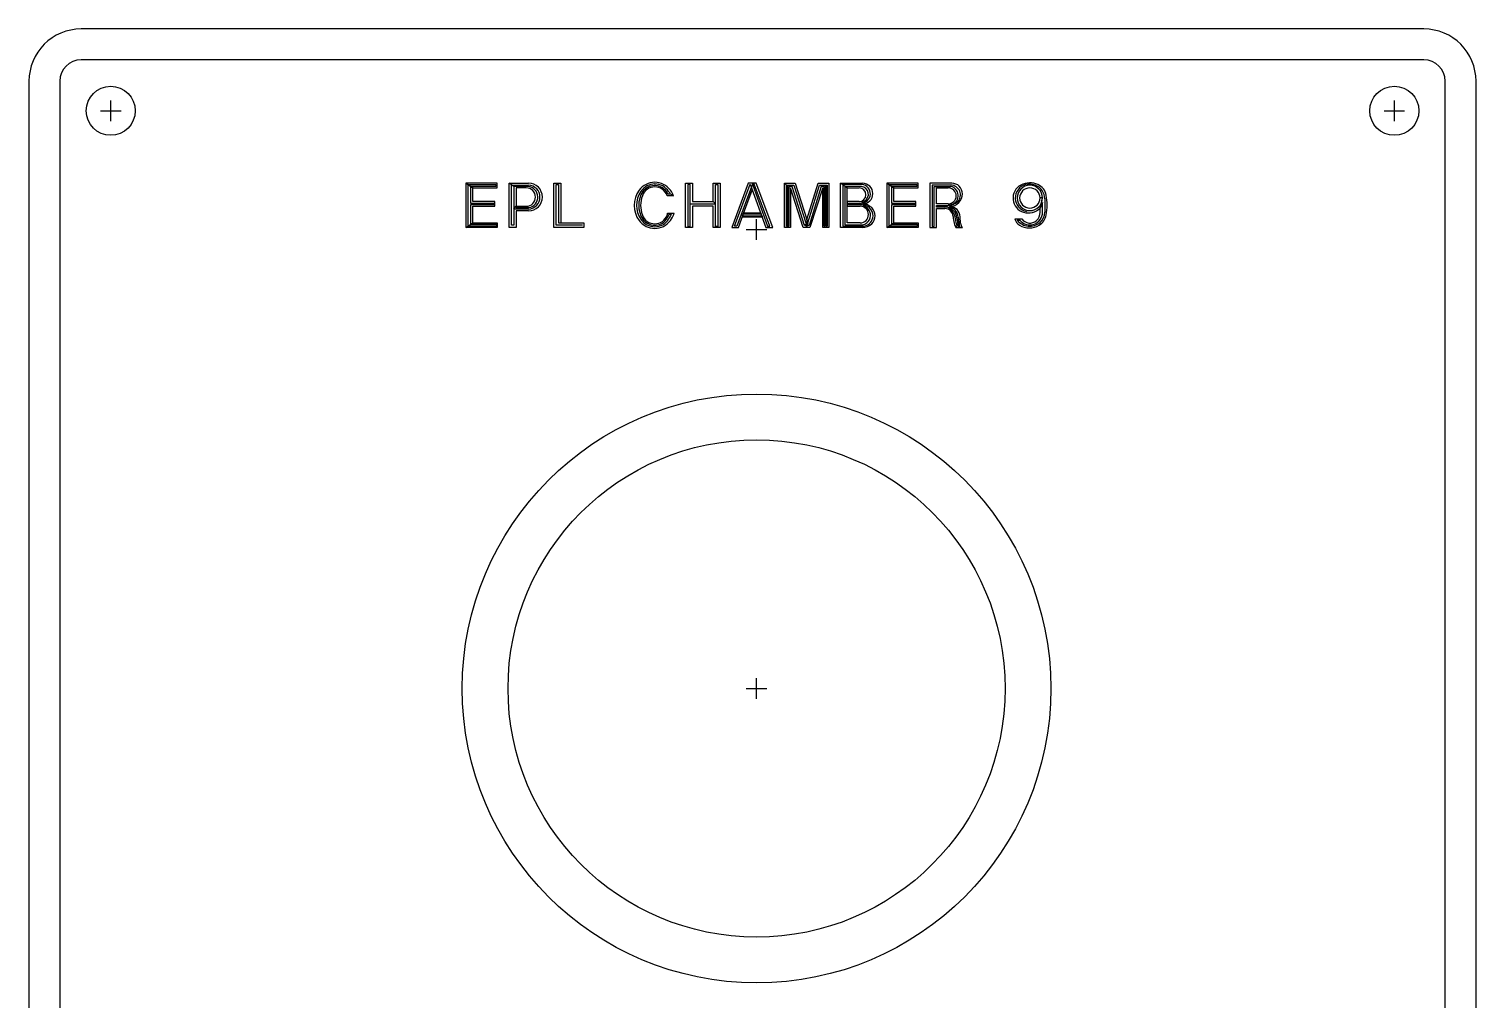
# Model space of a CAD drawing. Header units: millimetres. Extents: x -1 to 140, y -1 to 324.
# Drawn here: x 0 to 140.5, y 229.7 to 323.9 of the extents above; entities that cross this region are included whole.
import ezdxf

# ---------------------------------------------------------------- set-up
doc = ezdxf.new("R2010")
doc.units = ezdxf.units.MM
doc.layers.add('Contour', color=7, linetype='CONTINUOUS')
doc.layers.add('Engraving', color=7, linetype='CONTINUOUS')

msp = doc.modelspace()

# ---------------------------------------------------------------- linework, layer by layer
at = {"layer": 'Contour', "color": 7, "linetype": 'CONTINUOUS'}
for p, q in [((135.412, 323.85), (5.08, 323.85)), ((135.412, 323.85), (5.08, 323.85)), ((135.412, 323.85), (5.08, 323.85)), ((135.412, 320.85), (5.08, 320.85)), ((135.412, 320.85), (5.08, 320.85)), ((0, 318.77), (0, 5.08)), ((0, 318.77), (0, 5.08)), ((0, 318.77), (0, 5.08)), ((3, 318.77), (3, 5.08)), ((3, 318.77), (3, 5.08)), ((137.492, 5.08), (137.492, 318.77)), ((137.492, 318.77), (137.492, 318.77)), ((137.492, 5.08), (137.492, 318.77)), ((137.492, 318.77), (137.492, 318.77)), ((140.492, 5.08), (140.492, 318.77)), ((140.492, 5.08), (140.492, 318.77)), ((140.492, 5.08), (140.492, 318.77)), ((7.938, 314.912), (7.938, 316.912)), ((132.558, 314.912), (132.558, 316.912)), ((6.938, 315.912), (8.938, 315.912)), ((131.558, 315.912), (133.558, 315.912)), ((70.64, 303.386), (70.64, 305.386)), ((69.64, 304.386), (71.64, 304.386)), ((70.64, 258.85), (70.64, 260.85)), ((70.64, 258.85), (70.64, 260.85)), ((70.642, 258.85), (70.642, 260.85)), ((69.64, 259.85), (71.64, 259.85)), ((69.64, 259.85), (71.64, 259.85)), ((69.642, 259.85), (71.642, 259.85))]:
    msp.add_line(p, q, dxfattribs=at)
for centre, radius in [((7.938, 315.912), 2.381), ((132.558, 315.912), 2.381), ((70.64, 259.85), 28.575), ((70.64, 259.85), 28.575), ((70.642, 259.85), 24.13)]:
    msp.add_circle(centre, radius, dxfattribs=at)
for centre, radius, start, end in [((5.08, 318.77), 5.08, 90, 180), ((5.08, 318.77), 5.08, 90, 180), ((5.08, 318.77), 5.08, 90, 180), ((135.412, 318.77), 5.08, 0, 90), ((135.412, 318.77), 5.08, 0, 90), ((135.412, 318.77), 5.08, 0, 90), ((5.08, 318.77), 2.08, 90, 180), ((5.08, 318.77), 2.08, 90, 180), ((135.412, 318.77), 2.08, 0, 90), ((135.412, 318.77), 2.08, 0, 90)]:
    msp.add_arc(centre, radius, start, end, dxfattribs=at)
at = {"layer": 'Engraving', "color": 255, "linetype": 'CONTINUOUS'}
for p, q in [((42.652, 308.744), (42.428, 308.878)), ((42.428, 308.878), (42.428, 304.586)), ((45.468, 308.878), (42.428, 308.878)), ((42.428, 308.878), (43.099, 308.431)), ((43.099, 308.431), (42.428, 308.878)), ((42.652, 308.744), (45.334, 308.744)), ((42.652, 304.72), (42.652, 308.744)), ((45.334, 308.565), (42.875, 308.565)), ((42.875, 308.565), (42.875, 306.956)), ((43.099, 307.09), (43.099, 308.431)), ((43.099, 308.431), (45.468, 308.431)), ((45.334, 308.744), (45.334, 308.565)), ((45.468, 308.431), (45.468, 308.878)), ((47.078, 308.565), (46.631, 308.878)), ((46.631, 308.878), (48.509, 308.878)), ((46.631, 304.586), (46.631, 308.878)), ((46.854, 304.81), (46.854, 308.699)), ((46.854, 308.699), (48.509, 308.699)), ((47.078, 308.565), (47.078, 304.81)), ((48.464, 308.565), (47.078, 308.565)), ((48.285, 308.431), (47.301, 308.431)), ((47.301, 308.431), (47.301, 306.643)), ((50.968, 304.586), (50.968, 308.878)), ((50.968, 308.878), (51.638, 308.878)), ((51.191, 304.81), (51.191, 308.744)), ((51.191, 308.744), (51.415, 308.744)), ((51.415, 308.744), (51.415, 305.033)), ((51.638, 308.878), (51.638, 305.033)), ((62.055, 307.805), (61.832, 308.163)), ((62.234, 307.805), (62.055, 307.805)), ((62.279, 307.85), (62.592, 307.671)), ((63.754, 304.586), (63.754, 308.878)), ((63.754, 308.878), (64.425, 308.878)), ((64.201, 308.744), (63.978, 308.744)), ((63.978, 308.744), (63.978, 304.675)), ((64.201, 306.866), (64.201, 308.744)), ((64.425, 308.878), (64.425, 307.09)), ((66.437, 307.09), (66.437, 308.878)), ((66.437, 308.878), (67.107, 308.878)), ((66.66, 306.866), (66.66, 308.744)), ((66.66, 308.744), (66.884, 308.744)), ((66.884, 308.744), (66.884, 304.675)), ((67.107, 308.878), (67.107, 304.586)), ((69.834, 308.878), (68.225, 304.586)), ((68.493, 304.72), (70.013, 308.789)), ((70.237, 308.789), (68.717, 304.72)), ((68.896, 304.586), (70.192, 308.163)), ((70.192, 308.163), (69.387, 306.017)), ((70.594, 308.878), (69.834, 308.878)), ((70.013, 308.789), (71.533, 304.586)), ((70.237, 308.789), (71.712, 304.72)), ((70.416, 308.789), (70.237, 308.789)), ((71.936, 304.72), (70.416, 308.789)), ((72.204, 304.586), (70.594, 308.878)), ((73.545, 308.699), (73.366, 308.878)), ((73.366, 308.878), (74.395, 308.878)), ((73.366, 304.586), (73.366, 308.878)), ((73.679, 308.565), (73.545, 308.699)), ((73.545, 308.699), (74.261, 308.699)), ((73.545, 304.72), (73.545, 308.699)), ((73.679, 304.765), (73.679, 308.565)), ((74.082, 308.565), (73.769, 308.565)), ((73.769, 308.565), (73.769, 304.72)), ((75.155, 304.586), (73.948, 308.431)), ((73.948, 308.431), (73.948, 304.586)), ((75.289, 304.765), (74.082, 308.565)), ((74.261, 308.699), (75.423, 305.033)), ((74.395, 308.878), (75.512, 305.346)), ((75.512, 305.346), (76.63, 308.878)), ((75.602, 305.033), (76.764, 308.699)), ((76.898, 308.565), (75.736, 304.765)), ((77.077, 308.431), (75.825, 304.586)), ((76.63, 308.878), (77.658, 308.878)), ((76.764, 308.699), (77.48, 308.699)), ((77.211, 308.565), (76.898, 308.565)), ((77.077, 304.586), (77.077, 308.431)), ((77.211, 304.72), (77.211, 308.565)), ((77.39, 308.61), (77.301, 308.61)), ((77.301, 308.61), (77.301, 304.72)), ((77.39, 304.72), (77.39, 308.61)), ((77.48, 308.699), (77.48, 304.72)), ((77.658, 308.878), (77.658, 304.586)), ((79.447, 308.431), (78.776, 308.878)), ((78.776, 308.878), (80.922, 308.878)), ((78.776, 304.586), (78.776, 308.878)), ((80.877, 308.744), (79, 308.744)), ((79, 308.744), (79, 304.72)), ((79.223, 308.565), (79.223, 304.854)), ((80.833, 308.565), (79.223, 308.565)), ((79.223, 308.565), (79.447, 308.431)), ((79.447, 308.431), (80.609, 308.431)), ((79.447, 305.033), (79.447, 308.431)), ((83.515, 308.744), (83.292, 308.878)), ((83.292, 308.878), (83.292, 304.586)), ((86.332, 308.878), (83.292, 308.878)), ((83.292, 308.878), (83.962, 308.431)), ((83.962, 308.431), (83.292, 308.878)), ((83.515, 308.744), (86.198, 308.744)), ((83.515, 304.72), (83.515, 308.744)), ((86.198, 308.565), (83.739, 308.565)), ((83.739, 308.565), (83.739, 306.956)), ((83.962, 307.09), (83.962, 308.431)), ((83.962, 308.431), (86.332, 308.431)), ((86.198, 308.744), (86.198, 308.565)), ((86.332, 308.431), (86.332, 308.878)), ((89.595, 308.878), (87.449, 308.878)), ((87.449, 308.878), (87.449, 304.586)), ((89.506, 308.699), (87.673, 308.699)), ((87.673, 308.699), (87.673, 304.675)), ((87.897, 304.675), (87.897, 308.565)), ((87.897, 308.565), (89.506, 308.565)), ((88.12, 306.866), (88.12, 308.431)), ((88.12, 308.431), (89.238, 308.431)), ((42.875, 306.956), (45.155, 306.956)), ((45.155, 306.777), (42.875, 306.777)), ((42.875, 306.777), (42.875, 304.899)), ((45.245, 307.09), (43.099, 307.09)), ((43.099, 305.033), (43.099, 306.643)), ((43.099, 306.643), (45.245, 306.643)), ((45.155, 306.956), (45.155, 306.777)), ((45.245, 306.643), (45.245, 307.09)), ((47.078, 306.374), (47.301, 306.643)), ((48.509, 306.374), (47.078, 306.374)), ((47.301, 306.643), (48.285, 306.643)), ((47.301, 306.643), (47.301, 306.508)), ((47.301, 306.508), (48.553, 306.508)), ((62.592, 307.671), (61.966, 307.671)), ((64.201, 304.675), (64.201, 306.866)), ((64.201, 306.866), (66.66, 306.866)), ((64.425, 307.09), (66.437, 307.09)), ((66.437, 306.643), (64.425, 306.643)), ((64.425, 306.643), (64.425, 304.586)), ((66.66, 306.866), (66.437, 307.09)), ((66.437, 304.586), (66.437, 306.643)), ((66.66, 304.675), (66.66, 306.866)), ((80.609, 307.09), (79.447, 307.09)), ((79.447, 307.09), (79.447, 306.643)), ((79.447, 306.643), (80.699, 306.643)), ((79.581, 306.777), (79.581, 306.956)), ((79.581, 306.956), (80.788, 306.956)), ((80.833, 306.777), (79.581, 306.777)), ((80.788, 306.956), (81.101, 307.134)), ((80.833, 306.777), (80.788, 306.956)), ((83.739, 306.956), (86.019, 306.956)), ((86.019, 306.777), (83.739, 306.777)), ((83.739, 306.777), (83.739, 304.899)), ((86.108, 307.09), (83.962, 307.09)), ((83.962, 305.033), (83.962, 306.643)), ((83.962, 306.643), (86.108, 306.643)), ((86.019, 306.956), (86.019, 306.777)), ((86.108, 306.643), (86.108, 307.09)), ((89.238, 306.866), (88.12, 306.866)), ((88.12, 306.553), (88.12, 306.732)), ((88.12, 306.732), (89.193, 306.732)), ((89.193, 306.553), (88.12, 306.553)), ((88.12, 304.586), (88.12, 306.419)), ((88.12, 306.419), (88.925, 306.419)), ((89.64, 306.821), (89.238, 306.866)), ((89.238, 306.866), (89.417, 306.643)), ((98.179, 306.464), (98.403, 307.447)), ((98.403, 307.447), (98.179, 307.447)), ((98.403, 307), (98.179, 306.464)), ((98.179, 306.061), (98.179, 306.464)), ((98.403, 306.061), (98.403, 307)), ((98.627, 307.358), (98.627, 306.061)), ((42.428, 304.586), (43.099, 305.033)), ((42.428, 304.586), (43.099, 305.033)), ((42.875, 304.899), (45.379, 304.899)), ((43.099, 305.033), (45.468, 305.033)), ((45.379, 304.899), (45.379, 304.72)), ((45.468, 305.033), (45.468, 304.586)), ((48.509, 306.196), (47.301, 306.196)), ((47.301, 306.196), (47.301, 304.586)), ((51.415, 305.033), (53.874, 305.033)), ((53.874, 305.033), (53.874, 304.586)), ((61.876, 305.346), (62.189, 305.883)), ((62.01, 305.972), (62.636, 305.972)), ((62.189, 305.883), (62.368, 305.883)), ((69.298, 305.883), (69.253, 305.704)), ((69.253, 305.704), (71.176, 305.704)), ((71.176, 305.57), (69.253, 305.57)), ((71.086, 305.883), (69.298, 305.883)), ((69.387, 306.017), (71.042, 306.017)), ((71.042, 306.017), (71.086, 305.883)), ((71.176, 305.704), (71.176, 305.57)), ((75.512, 304.586), (75.378, 304.899)), ((75.378, 304.899), (75.647, 304.899)), ((75.423, 305.033), (75.602, 305.033)), ((75.512, 305.346), (75.512, 304.586)), ((75.647, 304.899), (75.512, 305.346)), ((80.699, 305.033), (79.447, 305.033)), ((83.292, 304.586), (83.962, 305.033)), ((83.292, 304.586), (83.962, 305.033)), ((83.739, 304.899), (86.242, 304.899)), ((83.962, 305.033), (86.332, 305.033)), ((86.242, 304.899), (86.242, 304.72)), ((86.332, 305.033), (86.332, 304.586)), ((90.087, 305.525), (90.221, 304.675)), ((90.445, 304.988), (90.4, 305.614)), ((95.721, 305.435), (96.391, 305.435)), ((95.944, 305.301), (96.212, 305.301)), ((45.468, 304.586), (42.428, 304.586)), ((45.379, 304.72), (42.652, 304.72)), ((47.301, 304.586), (46.631, 304.586)), ((47.078, 304.81), (46.854, 304.81)), ((53.874, 304.586), (50.968, 304.586)), ((53.739, 304.81), (51.191, 304.81)), ((64.425, 304.586), (63.754, 304.586)), ((63.978, 304.675), (64.201, 304.675)), ((67.107, 304.586), (66.437, 304.586)), ((66.884, 304.675), (66.66, 304.675)), ((68.225, 304.586), (68.896, 304.586)), ((68.717, 304.72), (68.493, 304.72)), ((71.533, 304.586), (72.204, 304.586)), ((71.712, 304.72), (71.936, 304.72)), ((73.948, 304.586), (73.366, 304.586)), ((73.769, 304.72), (73.545, 304.72)), ((75.825, 304.586), (75.155, 304.586)), ((75.736, 304.765), (75.289, 304.765)), ((77.658, 304.586), (77.077, 304.586)), ((77.301, 304.72), (77.211, 304.72)), ((77.48, 304.72), (77.39, 304.72)), ((80.922, 304.586), (78.776, 304.586)), ((79, 304.72), (81.101, 304.72)), ((79.223, 304.854), (80.967, 304.854)), ((86.332, 304.586), (83.292, 304.586)), ((86.242, 304.72), (83.515, 304.72)), ((87.449, 304.586), (88.12, 304.586)), ((87.673, 304.675), (87.897, 304.675)), ((89.998, 304.586), (90.087, 304.72)), ((89.998, 304.586), (90.624, 304.586)), ((90.221, 304.675), (90.356, 304.631))]:
    msp.add_line(p, q, dxfattribs=at)
for centre, radius, start, end in [((48.285, 307.537), 0.894, -90, 90), ((48.368, 307.53), 1.039, -79.73956, 84.70077), ((48.509, 307.537), 1.341, 270, 90), ((48.45, 307.537), 1.163, 272.90417, 87.09333), ((61.226, 306.732), 2.475, 143.41257, -143.41257), ((61.224, 306.732), 2.25, 143.42037, -143.42037), ((61.637, 306.732), 2.442, 146.69385, 213.30615), ((60.759, 307.082), 1.891, 396.50631, 143.49369), ((60.759, 307.227), 1.586, 392.2467, 147.77257), ((60.759, 307.234), 1.284, 19.90303, 160.11216), ((60.751, 307.2), 1.448, 41.69599, 142.9164), ((60.774, 306.825), 1.821, 394.25733, 43.2643), ((60.315, 306.701), 2.475, 383.07396, 37.48108), ((80.583, 307.761), 0.671, 272.21899, 87.7777), ((80.793, 307.852), 0.896, -90.31973, 84.6203), ((80.733, 307.806), 0.766, -61.29405, 82.49438), ((80.922, 307.872), 1.006, 270, 90), ((89.238, 307.649), 0.782, 270, 90), ((89.423, 307.844), 1.201, -90.28624, 0.28624), ((89.477, 307.742), 0.957, -42.96668, 88.2643), ((89.308, 307.673), 0.914, 291.28944, 77.4848), ((89.601, 307.855), 1.023, -0.28004, 90.33604), ((96.964, 307.434), 1.428, 117.62397, -106.01151), ((97.091, 307.458), 1.331, 104.89259, -100.95543), ((97.174, 307.447), 1.229, 0, 180), ((97.174, 307.415), 1.006, 1.82373, 178.17808), ((97.176, 307.005), 1.906, 425.84216, 117.29096), ((97.125, 306.762), 2.017, 433.7932, 100.74178), ((97.199, 307.357), 1.428, 360.04012, 69.97919), ((97.368, 307.455), 1.417, 370.6122, 65.47907), ((93.72, 306.754), 5.132, 349.20682, 10.80414), ((62.179, 306.732), 2.791, 160.33789, 199.66211), ((80.699, 305.838), 0.805, 270, 90), ((80.874, 305.702), 1.076, 0.1065, 92.18418), ((80.564, 305.637), 1.171, 23.60977, 76.72307), ((80.912, 305.546), 1.32, 406.78032, 89.56595), ((81.062, 305.726), 1.086, 313.95566, 46.04434), ((88.92, 305.607), 0.812, 363.67321, 89.6472), ((89.229, 308.166), 1.434, -91.43809, -48.61863), ((88.456, 305.235), 1.51, 7.60968, 60.78693), ((88.905, 305.399), 1.189, 366.08469, 75.98712), ((89.207, 305.539), 1.014, 1.7511, 90.79102), ((89.325, 305.571), 1.076, 2.29061, 85.09484), ((97.173, 307.447), 1.229, 180, 360), ((97.174, 307.479), 1.007, -178.17808, -1.82373), ((97.025, 307.657), 1.66, 254.0878, -45.95199), ((60.759, 306.382), 1.891, 216.50631, -36.50631), ((60.759, 306.237), 1.586, 212.22743, -32.2467), ((60.759, 306.23), 1.285, -160.11216, -19.90303), ((60.753, 306.213), 1.419, -144.6078, -37.66955), ((59.147, 306.581), 2.927, -15.61737, -12.00863), ((60.289, 306.696), 2.232, 324.22362, -21.35815), ((60.2, 306.742), 2.555, 324.46232, -17.54133), ((80.912, 305.906), 1.32, 270.43405, -46.78032), ((80.774, 305.763), 0.929, -78.0129, 21.67538), ((80.882, 305.767), 1.07, -78.18583, -3.3759), ((94.027, 305.888), 4.303, -176.94942, -167.92756), ((90.881, 305.22), 1.087, -167.677, -144.3214), ((92.531, 305.548), 2.58, 182.50981, -161.28419), ((95.245, 305.813), 5.03, 182.76911, -166.40856), ((91.047, 305.015), 0.602, 182.56802, -134.59652), ((96.709, 305.669), 1.015, 193.32453, -122.20281), ((97.166, 306.238), 1.54, 217.48012, -48.87007), ((97.174, 306.066), 1.229, -141.50764, -0.2331), ((97.184, 305.966), 0.954, -146.19338, -48.01725), ((97.097, 306.06), 1.082, -47.92225, 0.05295), ((97.322, 306.055), 1.463, 301.66909, -10.31886), ((97.299, 306.073), 1.328, 311.49026, -0.51772), ((97.129, 306.37), 1.832, 238.36587, -58.36587)]:
    msp.add_arc(centre, radius, start, end, dxfattribs=at)

doc.saveas('drawing.dxf')
